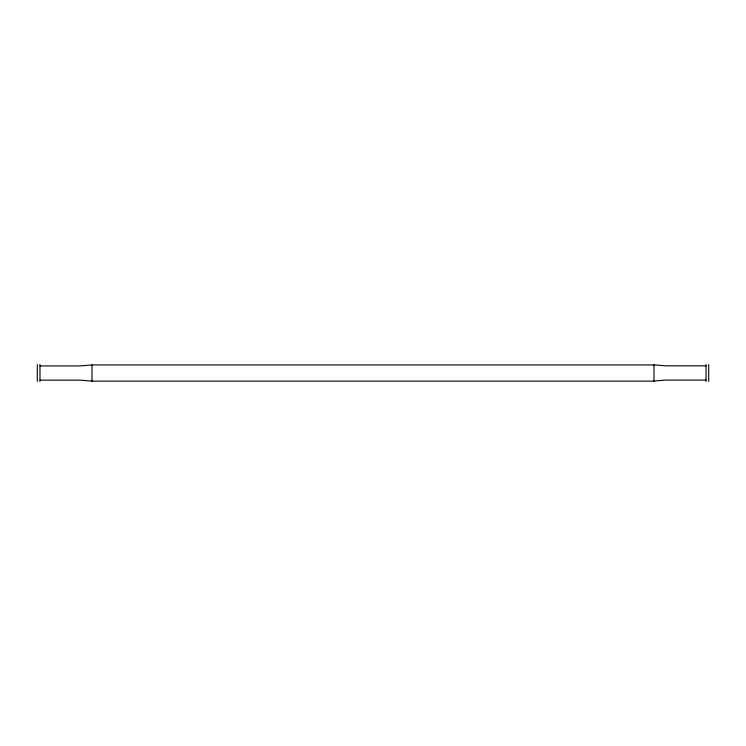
<?xml version="1.0" encoding="UTF-8"?>
<svg xmlns="http://www.w3.org/2000/svg" width="746" height="746" viewBox="0 0 746 746"><rect width="100%" height="100%" fill="white"/><g stroke="black" fill="none" stroke-linecap="round" stroke-linejoin="round"><path stroke-width="1.12" d="M653.981 364.934L92.019 364.934L80.27 365.922L39.986 365.922M653.981 381.066L665.73 380.078L706.014 380.078M706.014 365.848L665.73 365.848L653.981 364.859L653.981 381.141L92.019 381.141L80.27 380.152L39.986 380.152M708.7 364.608L708.7 381.392M706.014 364.608L706.014 381.392M92.019 364.934L92.019 381.141M39.986 364.608L39.986 381.392M37.3 364.608L37.3 381.392"/></g></svg>
